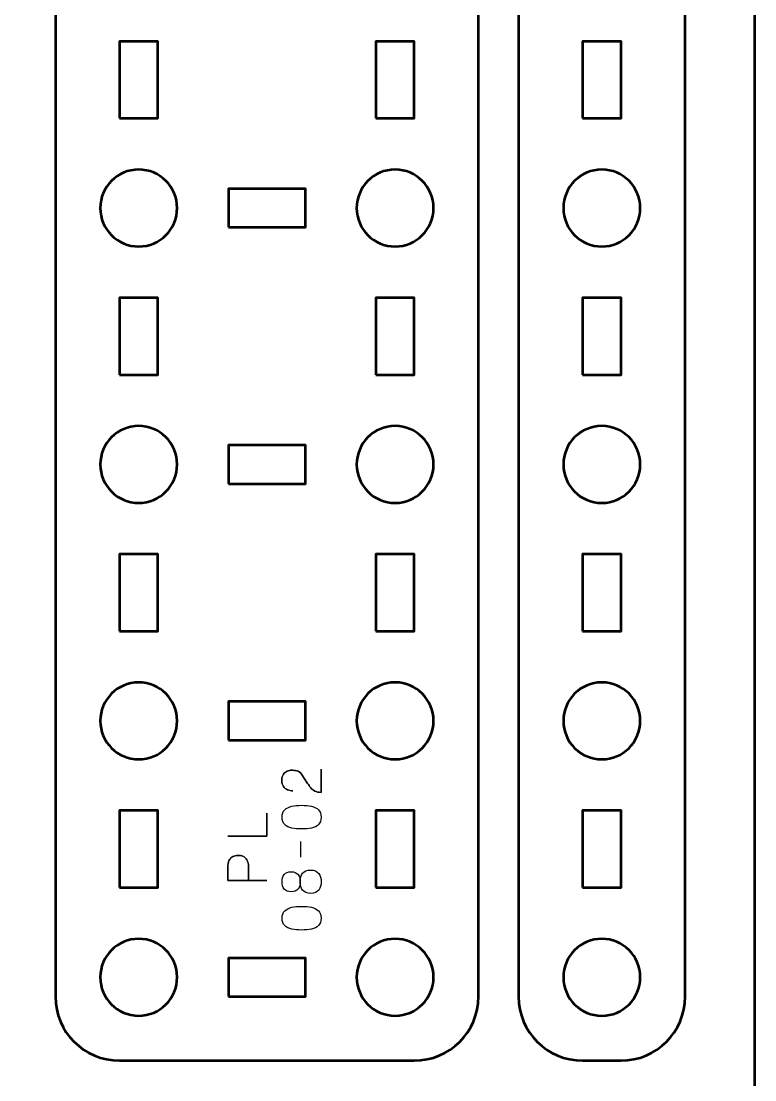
# Model space of a CAD drawing. Header units: centimetres. Extents: x -21 to 0, y -29.7 to 0.
# Drawn here: x -5.72 to 0, y -15.75 to -7.49 of the extents above; entities that cross this region are included whole.
import ezdxf

# ---------------------------------------------------------------- set-up
doc = ezdxf.new("R2010")
doc.units = ezdxf.units.CM
doc.header["$MEASUREMENT"] = 0
doc.layers.add('Layer 1', color=7, linetype='Continuous')

msp = doc.modelspace()

# ---------------------------------------------------------------- linework, layer by layer
at = {"layer": 'Layer 1', "color": 22, "lineweight": 53}
msp.add_open_spline([(-21.00003, -29.19996), (-21.00003, -29.19996), (-21.00003, -0.49992), (-21.00003, -0.49992), (-21.00003, -0.49992), (-21.00003, -0.22295), (-20.77694, 0.00004), (-20.49994, 0.00004), (-20.49994, 0.00004), (-20.49994, 0.00004), (-0.50008, 0.00004), (-0.50008, 0.00004), (-0.50008, 0.00004), (-0.22294, 0.00004), (0.00002, -0.22295), (0.00002, -0.49992), (0.00002, -0.49992), (0.00002, -0.49992), (0.00002, -29.19996), (0.00002, -29.19996), (0.00002, -29.19996), (0.00002, -29.47696), (-0.22294, -29.70005), (-0.50008, -29.70005), (-0.50008, -29.70005), (-0.50008, -29.70005), (-20.49994, -29.70005), (-20.49994, -29.70005), (-20.49994, -29.70005), (-20.77694, -29.70005), (-21.00003, -29.47696), (-21.00003, -29.19996)], degree=3, knots=[0, 0, 0, 0, 0.125, 0.125, 0.125, 0.125, 0.25, 0.25, 0.25, 0.25, 0.375, 0.375, 0.375, 0.375, 0.5, 0.5, 0.5, 0.5, 0.625, 0.625, 0.625, 0.625, 0.75, 0.75, 0.75, 0.75, 0.875, 0.875, 0.875, 0.875, 1, 1, 1, 1], dxfattribs=at)
at = {"layer": 'Layer 1', "color": 2, "lineweight": 53}
for points in [[(-5.45626, -15.09991), (-5.45626, -15.09991), (-5.45626, -0.80007), (-5.45626, -0.80007), (-5.45626, -0.80007), (-5.45626, -0.52294), (-5.23316, -0.29998), (-4.95616, -0.29998), (-4.95616, -0.29998), (-4.95616, -0.29998), (-2.65624, -0.29998), (-2.65624, -0.29998), (-2.65624, -0.29998), (-2.37923, -0.29998), (-2.15628, -0.52294), (-2.15628, -0.80007), (-2.15628, -0.80007), (-2.15628, -0.80007), (-2.15628, -15.09991), (-2.15628, -15.09991), (-2.15628, -15.09991), (-2.15628, -15.37691), (-2.37923, -15.60001), (-2.65624, -15.60001), (-2.65624, -15.60001), (-2.65624, -15.60001), (-4.95616, -15.60001), (-4.95616, -15.60001), (-4.95616, -15.60001), (-5.23316, -15.60001), (-5.45626, -15.37691), (-5.45626, -15.09991)], [(-1.84375, -15.09994), (-1.84375, -15.09994), (-1.84375, -0.80006), (-1.84375, -0.80006), (-1.84375, -0.80006), (-1.84375, -0.52292), (-1.62066, -0.29996), (-1.34366, -0.29996), (-1.34366, -0.29996), (-1.34366, -0.29996), (-1.04365, -0.29996), (-1.04365, -0.29996), (-1.04365, -0.29996), (-0.76669, -0.29996), (-0.54373, -0.52292), (-0.54373, -0.80006), (-0.54373, -0.80006), (-0.54373, -0.80006), (-0.54373, -15.09994), (-0.54373, -15.09994), (-0.54373, -15.09994), (-0.54373, -15.37694), (-0.76669, -15.60004), (-1.04365, -15.60004), (-1.04365, -15.60004), (-1.04365, -15.60004), (-1.34366, -15.60004), (-1.34366, -15.60004), (-1.34366, -15.60004), (-1.62066, -15.60004), (-1.84375, -15.37694), (-1.84375, -15.09994)]]:
    msp.add_open_spline(points, degree=3, knots=[0, 0, 0, 0, 0.125, 0.125, 0.125, 0.125, 0.25, 0.25, 0.25, 0.25, 0.375, 0.375, 0.375, 0.375, 0.5, 0.5, 0.5, 0.5, 0.625, 0.625, 0.625, 0.625, 0.75, 0.75, 0.75, 0.75, 0.875, 0.875, 0.875, 0.875, 1, 1, 1, 1], dxfattribs=at)
at = {"layer": 'Layer 1', "lineweight": 53}
for points in [[(-4.95616, -8.24997), (-4.95616, -8.24997), (-4.95616, -7.64997), (-4.95616, -7.64997), (-4.95616, -7.64997), (-4.95616, -7.64997), (-4.65616, -7.64997), (-4.65616, -7.64997), (-4.65616, -7.64997), (-4.65616, -7.64997), (-4.65616, -8.24997), (-4.65616, -8.24997), (-4.65616, -8.24997), (-4.65616, -8.24997), (-4.95616, -8.24997), (-4.95616, -8.24997)], [(-2.95624, -8.24997), (-2.95624, -8.24997), (-2.95624, -7.64997), (-2.95624, -7.64997), (-2.95624, -7.64997), (-2.95624, -7.64997), (-2.65624, -7.64997), (-2.65624, -7.64997), (-2.65624, -7.64997), (-2.65624, -7.64997), (-2.65624, -8.24997), (-2.65624, -8.24997), (-2.65624, -8.24997), (-2.65624, -8.24997), (-2.95624, -8.24997), (-2.95624, -8.24997)], [(-1.34366, -8.24998), (-1.34366, -8.24998), (-1.34366, -7.64998), (-1.34366, -7.64998), (-1.34366, -7.64998), (-1.34366, -7.64998), (-1.04365, -7.64998), (-1.04365, -7.64998), (-1.04365, -7.64998), (-1.04365, -7.64998), (-1.04365, -8.24998), (-1.04365, -8.24998), (-1.04365, -8.24998), (-1.04365, -8.24998), (-1.34366, -8.24998), (-1.34366, -8.24998)], [(-4.80623, -8.65002), (-4.64046, -8.65002), (-4.50623, -8.78426), (-4.50623, -8.95003), (-4.50623, -8.95003), (-4.50623, -9.11569), (-4.64046, -9.25003), (-4.80623, -9.25003), (-4.80623, -9.25003), (-4.97189, -9.25003), (-5.10623, -9.11569), (-5.10623, -8.95003), (-5.10623, -8.95003), (-5.10623, -8.78426), (-4.97189, -8.65002), (-4.80623, -8.65002)], [(-2.80617, -8.65002), (-2.64054, -8.65002), (-2.50616, -8.78426), (-2.50616, -8.95003), (-2.50616, -8.95003), (-2.50616, -9.11569), (-2.64054, -9.25003), (-2.80617, -9.25003), (-2.80617, -9.25003), (-2.97194, -9.25003), (-3.10617, -9.11569), (-3.10617, -8.95003), (-3.10617, -8.95003), (-3.10617, -8.78426), (-2.97194, -8.65002), (-2.80617, -8.65002)], [(-1.19373, -8.65003), (-1.02795, -8.65003), (-0.89372, -8.78427), (-0.89372, -8.95004), (-0.89372, -8.95004), (-0.89372, -9.1157), (-1.02795, -9.25004), (-1.19373, -9.25004), (-1.19373, -9.25004), (-1.35939, -9.25004), (-1.49373, -9.1157), (-1.49373, -8.95004), (-1.49373, -8.95004), (-1.49373, -8.78427), (-1.35939, -8.65003), (-1.19373, -8.65003)], [(-4.10621, -9.09996), (-4.10621, -9.09996), (-4.10621, -8.79995), (-4.10621, -8.79995), (-4.10621, -8.79995), (-4.10621, -8.79995), (-3.50622, -8.79995), (-3.50622, -8.79995), (-3.50622, -8.79995), (-3.50622, -8.79995), (-3.50622, -9.09996), (-3.50622, -9.09996), (-3.50622, -9.09996), (-3.50622, -9.09996), (-4.10621, -9.09996), (-4.10621, -9.09996)], [(-4.95616, -10.24994), (-4.95616, -10.24994), (-4.95616, -9.64994), (-4.95616, -9.64994), (-4.95616, -9.64994), (-4.95616, -9.64994), (-4.65616, -9.64994), (-4.65616, -9.64994), (-4.65616, -9.64994), (-4.65616, -9.64994), (-4.65616, -10.24994), (-4.65616, -10.24994), (-4.65616, -10.24994), (-4.65616, -10.24994), (-4.95616, -10.24994), (-4.95616, -10.24994)], [(-2.95624, -10.24994), (-2.95624, -10.24994), (-2.95624, -9.64994), (-2.95624, -9.64994), (-2.95624, -9.64994), (-2.95624, -9.64994), (-2.65624, -9.64994), (-2.65624, -9.64994), (-2.65624, -9.64994), (-2.65624, -9.64994), (-2.65624, -10.24994), (-2.65624, -10.24994), (-2.65624, -10.24994), (-2.65624, -10.24994), (-2.95624, -10.24994), (-2.95624, -10.24994)], [(-1.34366, -10.24995), (-1.34366, -10.24995), (-1.34366, -9.64995), (-1.34366, -9.64995), (-1.34366, -9.64995), (-1.34366, -9.64995), (-1.04365, -9.64995), (-1.04365, -9.64995), (-1.04365, -9.64995), (-1.04365, -9.64995), (-1.04365, -10.24995), (-1.04365, -10.24995), (-1.04365, -10.24995), (-1.04365, -10.24995), (-1.34366, -10.24995), (-1.34366, -10.24995)], [(-4.80623, -10.64999), (-4.64046, -10.64999), (-4.50623, -10.78432), (-4.50623, -10.94998), (-4.50623, -10.94998), (-4.50623, -11.11561), (-4.64046, -11.24999), (-4.80623, -11.24999), (-4.80623, -11.24999), (-4.97189, -11.24999), (-5.10623, -11.11561), (-5.10623, -10.94998), (-5.10623, -10.94998), (-5.10623, -10.78432), (-4.97189, -10.64999), (-4.80623, -10.64999)], [(-2.80617, -10.64999), (-2.64054, -10.64999), (-2.50616, -10.78432), (-2.50616, -10.94998), (-2.50616, -10.94998), (-2.50616, -11.11561), (-2.64054, -11.24999), (-2.80617, -11.24999), (-2.80617, -11.24999), (-2.97194, -11.24999), (-3.10617, -11.11561), (-3.10617, -10.94998), (-3.10617, -10.94998), (-3.10617, -10.78432), (-2.97194, -10.64999), (-2.80617, -10.64999)], [(-1.19373, -10.65), (-1.02795, -10.65), (-0.89372, -10.78434), (-0.89372, -10.95), (-0.89372, -10.95), (-0.89372, -11.11563), (-1.02795, -11.25001), (-1.19373, -11.25001), (-1.19373, -11.25001), (-1.35939, -11.25001), (-1.49373, -11.11563), (-1.49373, -10.95), (-1.49373, -10.95), (-1.49373, -10.78434), (-1.35939, -10.65), (-1.19373, -10.65)], [(-4.10621, -11.10006), (-4.10621, -11.10006), (-4.10621, -10.80005), (-4.10621, -10.80005), (-4.10621, -10.80005), (-4.10621, -10.80005), (-3.50622, -10.80005), (-3.50622, -10.80005), (-3.50622, -10.80005), (-3.50622, -10.80005), (-3.50622, -11.10006), (-3.50622, -11.10006), (-3.50622, -11.10006), (-3.50622, -11.10006), (-4.10621, -11.10006), (-4.10621, -11.10006)], [(-4.95616, -12.25001), (-4.95616, -12.25001), (-4.95616, -11.65), (-4.95616, -11.65), (-4.95616, -11.65), (-4.95616, -11.65), (-4.65616, -11.65), (-4.65616, -11.65), (-4.65616, -11.65), (-4.65616, -11.65), (-4.65616, -12.25001), (-4.65616, -12.25001), (-4.65616, -12.25001), (-4.65616, -12.25001), (-4.95616, -12.25001), (-4.95616, -12.25001)], [(-2.95624, -12.25001), (-2.95624, -12.25001), (-2.95624, -11.65), (-2.95624, -11.65), (-2.95624, -11.65), (-2.95624, -11.65), (-2.65624, -11.65), (-2.65624, -11.65), (-2.65624, -11.65), (-2.65624, -11.65), (-2.65624, -12.25001), (-2.65624, -12.25001), (-2.65624, -12.25001), (-2.65624, -12.25001), (-2.95624, -12.25001), (-2.95624, -12.25001)], [(-1.34366, -12.25003), (-1.34366, -12.25003), (-1.34366, -11.65002), (-1.34366, -11.65002), (-1.34366, -11.65002), (-1.34366, -11.65002), (-1.04365, -11.65002), (-1.04365, -11.65002), (-1.04365, -11.65002), (-1.04365, -11.65002), (-1.04365, -12.25003), (-1.04365, -12.25003), (-1.04365, -12.25003), (-1.04365, -12.25003), (-1.34366, -12.25003), (-1.34366, -12.25003)], [(-4.80623, -12.64991), (-4.64046, -12.64991), (-4.50623, -12.78429), (-4.50623, -12.94992), (-4.50623, -12.94992), (-4.50623, -13.11569), (-4.64046, -13.24992), (-4.80623, -13.24992), (-4.80623, -13.24992), (-4.97189, -13.24992), (-5.10623, -13.11569), (-5.10623, -12.94992), (-5.10623, -12.94992), (-5.10623, -12.78429), (-4.97189, -12.64991), (-4.80623, -12.64991)], [(-2.80617, -12.64991), (-2.64054, -12.64991), (-2.50616, -12.78429), (-2.50616, -12.94992), (-2.50616, -12.94992), (-2.50616, -13.11569), (-2.64054, -13.24992), (-2.80617, -13.24992), (-2.80617, -13.24992), (-2.97194, -13.24992), (-3.10617, -13.11569), (-3.10617, -12.94992), (-3.10617, -12.94992), (-3.10617, -12.78429), (-2.97194, -12.64991), (-2.80617, -12.64991)], [(-1.19373, -12.64993), (-1.02795, -12.64993), (-0.89372, -12.78431), (-0.89372, -12.94994), (-0.89372, -12.94994), (-0.89372, -13.11571), (-1.02795, -13.24994), (-1.19373, -13.24994), (-1.19373, -13.24994), (-1.35939, -13.24994), (-1.49373, -13.11571), (-1.49373, -12.94994), (-1.49373, -12.94994), (-1.49373, -12.78431), (-1.35939, -12.64993), (-1.19373, -12.64993)], [(-4.10621, -13.09999), (-4.10621, -13.09999), (-4.10621, -12.79999), (-4.10621, -12.79999), (-4.10621, -12.79999), (-4.10621, -12.79999), (-3.50622, -12.79999), (-3.50622, -12.79999), (-3.50622, -12.79999), (-3.50622, -12.79999), (-3.50622, -13.09999), (-3.50622, -13.09999), (-3.50622, -13.09999), (-3.50622, -13.09999), (-4.10621, -13.09999), (-4.10621, -13.09999)], [(-4.95616, -14.24996), (-4.95616, -14.24996), (-4.95616, -13.64997), (-4.95616, -13.64997), (-4.95616, -13.64997), (-4.95616, -13.64997), (-4.65616, -13.64997), (-4.65616, -13.64997), (-4.65616, -13.64997), (-4.65616, -13.64997), (-4.65616, -14.24996), (-4.65616, -14.24996), (-4.65616, -14.24996), (-4.65616, -14.24996), (-4.95616, -14.24996), (-4.95616, -14.24996)], [(-2.95624, -14.24996), (-2.95624, -14.24996), (-2.95624, -13.64997), (-2.95624, -13.64997), (-2.95624, -13.64997), (-2.95624, -13.64997), (-2.65624, -13.64997), (-2.65624, -13.64997), (-2.65624, -13.64997), (-2.65624, -13.64997), (-2.65624, -14.24996), (-2.65624, -14.24996), (-2.65624, -14.24996), (-2.65624, -14.24996), (-2.95624, -14.24996), (-2.95624, -14.24996)], [(-1.34366, -14.24999), (-1.34366, -14.24999), (-1.34366, -13.64999), (-1.34366, -13.64999), (-1.34366, -13.64999), (-1.34366, -13.64999), (-1.04365, -13.64999), (-1.04365, -13.64999), (-1.04365, -13.64999), (-1.04365, -13.64999), (-1.04365, -14.24999), (-1.04365, -14.24999), (-1.04365, -14.24999), (-1.04365, -14.24999), (-1.34366, -14.24999), (-1.34366, -14.24999)], [(-4.80623, -14.64998), (-4.64046, -14.64998), (-4.50623, -14.78421), (-4.50623, -14.94998), (-4.50623, -14.94998), (-4.50623, -15.11564), (-4.64046, -15.24998), (-4.80623, -15.24998), (-4.80623, -15.24998), (-4.97189, -15.24998), (-5.10623, -15.11564), (-5.10623, -14.94998), (-5.10623, -14.94998), (-5.10623, -14.78421), (-4.97189, -14.64998), (-4.80623, -14.64998)], [(-2.80617, -14.64998), (-2.64054, -14.64998), (-2.50616, -14.78421), (-2.50616, -14.94998), (-2.50616, -14.94998), (-2.50616, -15.11564), (-2.64054, -15.24998), (-2.80617, -15.24998), (-2.80617, -15.24998), (-2.97194, -15.24998), (-3.10617, -15.11564), (-3.10617, -14.94998), (-3.10617, -14.94998), (-3.10617, -14.78421), (-2.97194, -14.64998), (-2.80617, -14.64998)], [(-1.19373, -14.65001), (-1.02795, -14.65001), (-0.89372, -14.78424), (-0.89372, -14.95001), (-0.89372, -14.95001), (-0.89372, -15.11567), (-1.02795, -15.25001), (-1.19373, -15.25001), (-1.19373, -15.25001), (-1.35939, -15.25001), (-1.49373, -15.11567), (-1.49373, -14.95001), (-1.49373, -14.95001), (-1.49373, -14.78424), (-1.35939, -14.65001), (-1.19373, -14.65001)], [(-4.10621, -15.09991), (-4.10621, -15.09991), (-4.10621, -14.79991), (-4.10621, -14.79991), (-4.10621, -14.79991), (-4.10621, -14.79991), (-3.50622, -14.79991), (-3.50622, -14.79991), (-3.50622, -14.79991), (-3.50622, -14.79991), (-3.50622, -15.09991), (-3.50622, -15.09991), (-3.50622, -15.09991), (-3.50622, -15.09991), (-4.10621, -15.09991), (-4.10621, -15.09991)]]:
    msp.add_open_spline(points, degree=3, knots=[0, 0, 0, 0, 0.25, 0.25, 0.25, 0.25, 0.5, 0.5, 0.5, 0.5, 0.75, 0.75, 0.75, 0.75, 1, 1, 1, 1], dxfattribs=at)
at = {"layer": 'Layer 1', "color": 40, "lineweight": 30}
for points, knots in [([(-3.38289, -13.32654), (-3.38289, -13.32654), (-3.38289, -13.50815), (-3.38289, -13.50815), (-3.38289, -13.50815), (-3.40314, -13.50762), (-3.41954, -13.50388), (-3.43235, -13.49715), (-3.43235, -13.49715), (-3.44501, -13.49051), (-3.45563, -13.48198), (-3.46417, -13.4715), (-3.46417, -13.4715), (-3.47246, -13.46116), (-3.48057, -13.44987), (-3.4883, -13.43746), (-3.4883, -13.43746), (-3.4883, -13.43746), (-3.53652, -13.36514), (-3.53652, -13.36514), (-3.53652, -13.36514), (-3.547, -13.35078), (-3.55928, -13.3421), (-3.57303, -13.33907), (-3.57303, -13.33907), (-3.58683, -13.33617), (-3.60087, -13.33494), (-3.61537, -13.3355), (-3.61537, -13.3355), (-3.62514, -13.33536), (-3.6359, -13.33769), (-3.64761, -13.34238), (-3.64761, -13.34238), (-3.65904, -13.34721), (-3.66895, -13.35519), (-3.67749, -13.36651), (-3.67749, -13.36651), (-3.68578, -13.37794), (-3.69019, -13.3935), (-3.69058, -13.41336), (-3.69058, -13.41336), (-3.69019, -13.43347), (-3.68578, -13.44973), (-3.67735, -13.46187), (-3.67735, -13.46187), (-3.66881, -13.47411), (-3.65795, -13.48293), (-3.64482, -13.48833), (-3.64482, -13.48833), (-3.63149, -13.49383), (-3.6177, -13.49644), (-3.60351, -13.4963), (-3.60351, -13.4963), (-3.6177, -13.49644), (-3.63149, -13.49383), (-3.64482, -13.48833), (-3.64482, -13.48833), (-3.65795, -13.48293), (-3.66881, -13.47411), (-3.67735, -13.46187), (-3.67735, -13.46187), (-3.68578, -13.44973), (-3.69019, -13.43347), (-3.69058, -13.41336), (-3.69058, -13.41336), (-3.69019, -13.3935), (-3.68578, -13.37794), (-3.67749, -13.36651), (-3.67749, -13.36651), (-3.66895, -13.35519), (-3.65904, -13.34721), (-3.64761, -13.34238), (-3.64761, -13.34238), (-3.6359, -13.33769), (-3.62514, -13.33536), (-3.61537, -13.3355), (-3.61537, -13.3355), (-3.60087, -13.33494), (-3.58683, -13.33617), (-3.57303, -13.33907), (-3.57303, -13.33907), (-3.55928, -13.3421), (-3.547, -13.35078), (-3.53652, -13.36514), (-3.53652, -13.36514), (-3.53652, -13.36514), (-3.4883, -13.43746), (-3.4883, -13.43746), (-3.4883, -13.43746), (-3.48057, -13.44987), (-3.47246, -13.46116), (-3.46417, -13.4715), (-3.46417, -13.4715), (-3.45563, -13.48198), (-3.44501, -13.49051), (-3.43235, -13.49715), (-3.43235, -13.49715), (-3.41954, -13.50388), (-3.40314, -13.50762), (-3.38289, -13.50815), (-3.38289, -13.50815), (-3.38289, -13.50815), (-3.38289, -13.32654), (-3.38289, -13.32654)], [0, 0, 0, 0, 0.0384615, 0.0384615, 0.0384615, 0.0384615, 0.0769231, 0.0769231, 0.0769231, 0.0769231, 0.1153846, 0.1153846, 0.1153846, 0.1153846, 0.1538462, 0.1538462, 0.1538462, 0.1538462, 0.1923077, 0.1923077, 0.1923077, 0.1923077, 0.2307692, 0.2307692, 0.2307692, 0.2307692, 0.2692308, 0.2692308, 0.2692308, 0.2692308, 0.3076923, 0.3076923, 0.3076923, 0.3076923, 0.3461538, 0.3461538, 0.3461538, 0.3461538, 0.3846154, 0.3846154, 0.3846154, 0.3846154, 0.4230769, 0.4230769, 0.4230769, 0.4230769, 0.4615385, 0.4615385, 0.4615385, 0.4615385, 0.5, 0.5, 0.5, 0.5, 0.5384615, 0.5384615, 0.5384615, 0.5384615, 0.5769231, 0.5769231, 0.5769231, 0.5769231, 0.6153846, 0.6153846, 0.6153846, 0.6153846, 0.6538462, 0.6538462, 0.6538462, 0.6538462, 0.6923077, 0.6923077, 0.6923077, 0.6923077, 0.7307692, 0.7307692, 0.7307692, 0.7307692, 0.7692308, 0.7692308, 0.7692308, 0.7692308, 0.8076923, 0.8076923, 0.8076923, 0.8076923, 0.8461538, 0.8461538, 0.8461538, 0.8461538, 0.8846154, 0.8846154, 0.8846154, 0.8846154, 0.9230769, 0.9230769, 0.9230769, 0.9230769, 0.9615385, 0.9615385, 0.9615385, 0.9615385, 1, 1, 1, 1]), ([(-3.38289, -13.70123), (-3.38313, -13.67671), (-3.39005, -13.65769), (-3.40356, -13.64418), (-3.40356, -13.64418), (-3.41704, -13.63081), (-3.43524, -13.62143), (-3.45824, -13.61621), (-3.45824, -13.61621), (-3.48114, -13.61109), (-3.50675, -13.60862), (-3.53529, -13.60891), (-3.53529, -13.60891), (-3.5634, -13.60862), (-3.58902, -13.61109), (-3.61205, -13.61621), (-3.61205, -13.61621), (-3.63477, -13.62143), (-3.65297, -13.63081), (-3.66677, -13.64418), (-3.66677, -13.64418), (-3.68024, -13.65769), (-3.6873, -13.67671), (-3.68769, -13.70123), (-3.68769, -13.70123), (-3.6873, -13.72589), (-3.68024, -13.7449), (-3.66677, -13.75827), (-3.66677, -13.75827), (-3.65297, -13.77178), (-3.63477, -13.78103), (-3.61205, -13.78611), (-3.61205, -13.78611), (-3.58902, -13.79136), (-3.5634, -13.79383), (-3.53529, -13.79341), (-3.53529, -13.79341), (-3.50675, -13.79383), (-3.48114, -13.79136), (-3.45824, -13.78611), (-3.45824, -13.78611), (-3.43524, -13.78103), (-3.41704, -13.77178), (-3.40356, -13.75827), (-3.40356, -13.75827), (-3.39005, -13.7449), (-3.38313, -13.72589), (-3.38289, -13.70123)], [0, 0, 0, 0, 0.0833333, 0.0833333, 0.0833333, 0.0833333, 0.1666667, 0.1666667, 0.1666667, 0.1666667, 0.25, 0.25, 0.25, 0.25, 0.3333333, 0.3333333, 0.3333333, 0.3333333, 0.4166667, 0.4166667, 0.4166667, 0.4166667, 0.5, 0.5, 0.5, 0.5, 0.5833333, 0.5833333, 0.5833333, 0.5833333, 0.6666667, 0.6666667, 0.6666667, 0.6666667, 0.75, 0.75, 0.75, 0.75, 0.8333333, 0.8333333, 0.8333333, 0.8333333, 0.9166667, 0.9166667, 0.9166667, 0.9166667, 1, 1, 1, 1]), ([(-3.38289, -13.70123), (-3.38313, -13.67671), (-3.39005, -13.65769), (-3.40356, -13.64418), (-3.40356, -13.64418), (-3.41704, -13.63081), (-3.43524, -13.62143), (-3.45824, -13.61621), (-3.45824, -13.61621), (-3.48114, -13.61109), (-3.50675, -13.60862), (-3.53529, -13.60891), (-3.53529, -13.60891), (-3.5634, -13.60862), (-3.58902, -13.61109), (-3.61205, -13.61621), (-3.61205, -13.61621), (-3.63477, -13.62143), (-3.65297, -13.63081), (-3.66677, -13.64418), (-3.66677, -13.64418), (-3.68024, -13.65769), (-3.6873, -13.67671), (-3.68769, -13.70123), (-3.68769, -13.70123), (-3.6873, -13.72589), (-3.68024, -13.7449), (-3.66677, -13.75827), (-3.66677, -13.75827), (-3.65297, -13.77178), (-3.63477, -13.78103), (-3.61205, -13.78611), (-3.61205, -13.78611), (-3.58902, -13.79136), (-3.5634, -13.79383), (-3.53529, -13.79341), (-3.53529, -13.79341), (-3.50675, -13.79383), (-3.48114, -13.79136), (-3.45824, -13.78611), (-3.45824, -13.78611), (-3.43524, -13.78103), (-3.41704, -13.77178), (-3.40356, -13.75827), (-3.40356, -13.75827), (-3.39005, -13.7449), (-3.38313, -13.72589), (-3.38289, -13.70123)], [0, 0, 0, 0, 0.0833333, 0.0833333, 0.0833333, 0.0833333, 0.1666667, 0.1666667, 0.1666667, 0.1666667, 0.25, 0.25, 0.25, 0.25, 0.3333333, 0.3333333, 0.3333333, 0.3333333, 0.4166667, 0.4166667, 0.4166667, 0.4166667, 0.5, 0.5, 0.5, 0.5, 0.5833333, 0.5833333, 0.5833333, 0.5833333, 0.6666667, 0.6666667, 0.6666667, 0.6666667, 0.75, 0.75, 0.75, 0.75, 0.8333333, 0.8333333, 0.8333333, 0.8333333, 0.9166667, 0.9166667, 0.9166667, 0.9166667, 1, 1, 1, 1]), ([(-3.80622, -13.66994), (-3.80622, -13.66994), (-3.80622, -13.84812), (-3.80622, -13.84812), (-3.80622, -13.84812), (-3.80622, -13.84812), (-4.11143, -13.84812), (-4.11143, -13.84812), (-4.11143, -13.84812), (-4.11143, -13.84812), (-3.80622, -13.84812), (-3.80622, -13.84812), (-3.80622, -13.84812), (-3.80622, -13.84812), (-3.80622, -13.66994), (-3.80622, -13.66994)], [0, 0, 0, 0, 0.25, 0.25, 0.25, 0.25, 0.5, 0.5, 0.5, 0.5, 0.75, 0.75, 0.75, 0.75, 1, 1, 1, 1]), ([(-3.80622, -14.19454), (-3.80622, -14.19454), (-4.11143, -14.19454), (-4.11143, -14.19454), (-4.11143, -14.19454), (-4.11143, -14.19454), (-4.11143, -14.09725), (-4.11143, -14.09725), (-4.11143, -14.09725), (-4.11115, -14.07163), (-4.10745, -14.05163), (-4.10029, -14.03745), (-4.10029, -14.03745), (-4.09298, -14.02355), (-4.08346, -14.01374), (-4.07161, -14.0081), (-4.07161, -14.0081), (-4.05975, -14.0026), (-4.04695, -13.99956), (-4.03315, -13.999), (-4.03315, -13.999), (-4.01911, -13.99833), (-4.00574, -14.00066), (-3.99308, -14.00616), (-3.99308, -14.00616), (-3.98038, -14.0117), (-3.9699, -14.02119), (-3.96179, -14.03442), (-3.96179, -14.03442), (-3.95364, -14.04793), (-3.94951, -14.06613), (-3.94923, -14.08927), (-3.94923, -14.08927), (-3.94923, -14.08927), (-3.94923, -14.19454), (-3.94923, -14.19454), (-3.94923, -14.19454), (-3.94923, -14.19454), (-3.94923, -14.08927), (-3.94923, -14.08927), (-3.94923, -14.08927), (-3.94951, -14.06652), (-3.95364, -14.04849), (-3.96179, -14.03498), (-3.96179, -14.03498), (-3.9699, -14.02161), (-3.98038, -14.01208), (-3.99308, -14.00644), (-3.99308, -14.00644), (-4.00574, -14.00094), (-4.01911, -13.99847), (-4.03315, -13.999), (-4.03315, -13.999), (-4.04695, -13.99956), (-4.05975, -14.0026), (-4.07161, -14.00824), (-4.07161, -14.00824), (-4.08346, -14.01403), (-4.09298, -14.02394), (-4.10029, -14.03787), (-4.10029, -14.03787), (-4.10745, -14.05205), (-4.11115, -14.07192), (-4.11143, -14.09725), (-4.11143, -14.09725), (-4.11143, -14.09725), (-4.11143, -14.19454), (-4.11143, -14.19454), (-4.11143, -14.19454), (-4.11143, -14.19454), (-3.80622, -14.19454), (-3.80622, -14.19454)], [0, 0, 0, 0, 0.0555556, 0.0555556, 0.0555556, 0.0555556, 0.1111111, 0.1111111, 0.1111111, 0.1111111, 0.1666667, 0.1666667, 0.1666667, 0.1666667, 0.2222222, 0.2222222, 0.2222222, 0.2222222, 0.2777778, 0.2777778, 0.2777778, 0.2777778, 0.3333333, 0.3333333, 0.3333333, 0.3333333, 0.3888889, 0.3888889, 0.3888889, 0.3888889, 0.4444444, 0.4444444, 0.4444444, 0.4444444, 0.5, 0.5, 0.5, 0.5, 0.5555556, 0.5555556, 0.5555556, 0.5555556, 0.6111111, 0.6111111, 0.6111111, 0.6111111, 0.6666667, 0.6666667, 0.6666667, 0.6666667, 0.7222222, 0.7222222, 0.7222222, 0.7222222, 0.7777778, 0.7777778, 0.7777778, 0.7777778, 0.8333333, 0.8333333, 0.8333333, 0.8333333, 0.8888889, 0.8888889, 0.8888889, 0.8888889, 0.9444444, 0.9444444, 0.9444444, 0.9444444, 1, 1, 1, 1]), ([(-3.38289, -14.20516), (-3.38275, -14.17941), (-3.38906, -14.15775), (-3.40204, -14.14053), (-3.40204, -14.14053), (-3.41499, -14.12332), (-3.43594, -14.11436), (-3.46501, -14.11365), (-3.46501, -14.11365), (-3.4938, -14.11407), (-3.51476, -14.12247), (-3.5277, -14.13873), (-3.5277, -14.13873), (-3.54051, -14.15514), (-3.54686, -14.17733), (-3.54672, -14.20516), (-3.54672, -14.20516), (-3.54686, -14.23314), (-3.54051, -14.25518), (-3.5277, -14.27131), (-3.5277, -14.27131), (-3.51476, -14.28757), (-3.4938, -14.29582), (-3.46501, -14.29611), (-3.46501, -14.29611), (-3.43594, -14.29558), (-3.41499, -14.28662), (-3.40204, -14.26937), (-3.40204, -14.26937), (-3.38906, -14.25229), (-3.38275, -14.23095), (-3.38289, -14.20516)], [0, 0, 0, 0, 0.125, 0.125, 0.125, 0.125, 0.25, 0.25, 0.25, 0.25, 0.375, 0.375, 0.375, 0.375, 0.5, 0.5, 0.5, 0.5, 0.625, 0.625, 0.625, 0.625, 0.75, 0.75, 0.75, 0.75, 0.875, 0.875, 0.875, 0.875, 1, 1, 1, 1]), ([(-3.38289, -14.20516), (-3.38275, -14.17941), (-3.38906, -14.15775), (-3.40204, -14.14053), (-3.40204, -14.14053), (-3.41499, -14.12332), (-3.43594, -14.11436), (-3.46501, -14.11365), (-3.46501, -14.11365), (-3.4938, -14.11407), (-3.51476, -14.12247), (-3.5277, -14.13873), (-3.5277, -14.13873), (-3.54051, -14.15514), (-3.54686, -14.17733), (-3.54672, -14.20516), (-3.54672, -14.20516), (-3.54686, -14.23314), (-3.54051, -14.25518), (-3.5277, -14.27131), (-3.5277, -14.27131), (-3.51476, -14.28757), (-3.4938, -14.29582), (-3.46501, -14.29611), (-3.46501, -14.29611), (-3.43594, -14.29558), (-3.41499, -14.28662), (-3.40204, -14.26937), (-3.40204, -14.26937), (-3.38906, -14.25229), (-3.38275, -14.23095), (-3.38289, -14.20516)], [0, 0, 0, 0, 0.125, 0.125, 0.125, 0.125, 0.25, 0.25, 0.25, 0.25, 0.375, 0.375, 0.375, 0.375, 0.5, 0.5, 0.5, 0.5, 0.625, 0.625, 0.625, 0.625, 0.75, 0.75, 0.75, 0.75, 0.875, 0.875, 0.875, 0.875, 1, 1, 1, 1]), ([(-3.54672, -14.20516), (-3.54629, -14.18311), (-3.55169, -14.16452), (-3.5627, -14.14963), (-3.5627, -14.14963), (-3.57374, -14.13475), (-3.5918, -14.12702), (-3.61699, -14.12635), (-3.61699, -14.12635), (-3.64207, -14.12688), (-3.66028, -14.13432), (-3.67157, -14.14879), (-3.67157, -14.14879), (-3.68275, -14.16329), (-3.68811, -14.18216), (-3.68769, -14.20516), (-3.68769, -14.20516), (-3.6874, -14.2283), (-3.6819, -14.24707), (-3.67104, -14.26153), (-3.67104, -14.26153), (-3.65999, -14.276), (-3.64193, -14.28344), (-3.61699, -14.28386), (-3.61699, -14.28386), (-3.5918, -14.28344), (-3.57374, -14.27572), (-3.5627, -14.26069), (-3.5627, -14.26069), (-3.55169, -14.24594), (-3.54629, -14.22749), (-3.54672, -14.20516)], [0, 0, 0, 0, 0.125, 0.125, 0.125, 0.125, 0.25, 0.25, 0.25, 0.25, 0.375, 0.375, 0.375, 0.375, 0.5, 0.5, 0.5, 0.5, 0.625, 0.625, 0.625, 0.625, 0.75, 0.75, 0.75, 0.75, 0.875, 0.875, 0.875, 0.875, 1, 1, 1, 1]), ([(-3.54672, -14.20516), (-3.54629, -14.18311), (-3.55169, -14.16452), (-3.5627, -14.14963), (-3.5627, -14.14963), (-3.57374, -14.13475), (-3.5918, -14.12702), (-3.61699, -14.12635), (-3.61699, -14.12635), (-3.64207, -14.12688), (-3.66028, -14.13432), (-3.67157, -14.14879), (-3.67157, -14.14879), (-3.68275, -14.16329), (-3.68811, -14.18216), (-3.68769, -14.20516), (-3.68769, -14.20516), (-3.6874, -14.2283), (-3.6819, -14.24707), (-3.67104, -14.26153), (-3.67104, -14.26153), (-3.65999, -14.276), (-3.64193, -14.28344), (-3.61699, -14.28386), (-3.61699, -14.28386), (-3.5918, -14.28344), (-3.57374, -14.27572), (-3.5627, -14.26069), (-3.5627, -14.26069), (-3.55169, -14.24594), (-3.54629, -14.22749), (-3.54672, -14.20516)], [0, 0, 0, 0, 0.125, 0.125, 0.125, 0.125, 0.25, 0.25, 0.25, 0.25, 0.375, 0.375, 0.375, 0.375, 0.5, 0.5, 0.5, 0.5, 0.625, 0.625, 0.625, 0.625, 0.75, 0.75, 0.75, 0.75, 0.875, 0.875, 0.875, 0.875, 1, 1, 1, 1]), ([(-3.38289, -14.48918), (-3.38313, -14.46466), (-3.39005, -14.44561), (-3.40356, -14.43214), (-3.40356, -14.43214), (-3.41704, -14.41877), (-3.43524, -14.40938), (-3.45824, -14.40416), (-3.45824, -14.40416), (-3.48114, -14.39905), (-3.50675, -14.39658), (-3.53529, -14.39686), (-3.53529, -14.39686), (-3.5634, -14.39658), (-3.58902, -14.39905), (-3.61205, -14.40416), (-3.61205, -14.40416), (-3.63477, -14.40938), (-3.65297, -14.41877), (-3.66677, -14.43214), (-3.66677, -14.43214), (-3.68024, -14.44561), (-3.6873, -14.46466), (-3.68769, -14.48918), (-3.68769, -14.48918), (-3.6873, -14.51384), (-3.68024, -14.53286), (-3.66677, -14.54623), (-3.66677, -14.54623), (-3.65297, -14.55974), (-3.63477, -14.56898), (-3.61205, -14.57406), (-3.61205, -14.57406), (-3.58902, -14.57932), (-3.5634, -14.58179), (-3.53529, -14.58136), (-3.53529, -14.58136), (-3.50675, -14.58179), (-3.48114, -14.57932), (-3.45824, -14.57406), (-3.45824, -14.57406), (-3.43524, -14.56898), (-3.41704, -14.55974), (-3.40356, -14.54623), (-3.40356, -14.54623), (-3.39005, -14.53286), (-3.38313, -14.51384), (-3.38289, -14.48918)], [0, 0, 0, 0, 0.0833333, 0.0833333, 0.0833333, 0.0833333, 0.1666667, 0.1666667, 0.1666667, 0.1666667, 0.25, 0.25, 0.25, 0.25, 0.3333333, 0.3333333, 0.3333333, 0.3333333, 0.4166667, 0.4166667, 0.4166667, 0.4166667, 0.5, 0.5, 0.5, 0.5, 0.5833333, 0.5833333, 0.5833333, 0.5833333, 0.6666667, 0.6666667, 0.6666667, 0.6666667, 0.75, 0.75, 0.75, 0.75, 0.8333333, 0.8333333, 0.8333333, 0.8333333, 0.9166667, 0.9166667, 0.9166667, 0.9166667, 1, 1, 1, 1]), ([(-3.38289, -14.48918), (-3.38313, -14.46466), (-3.39005, -14.44561), (-3.40356, -14.43214), (-3.40356, -14.43214), (-3.41704, -14.41877), (-3.43524, -14.40938), (-3.45824, -14.40416), (-3.45824, -14.40416), (-3.48114, -14.39905), (-3.50675, -14.39658), (-3.53529, -14.39686), (-3.53529, -14.39686), (-3.5634, -14.39658), (-3.58902, -14.39905), (-3.61205, -14.40416), (-3.61205, -14.40416), (-3.63477, -14.40938), (-3.65297, -14.41877), (-3.66677, -14.43214), (-3.66677, -14.43214), (-3.68024, -14.44561), (-3.6873, -14.46466), (-3.68769, -14.48918), (-3.68769, -14.48918), (-3.6873, -14.51384), (-3.68024, -14.53286), (-3.66677, -14.54623), (-3.66677, -14.54623), (-3.65297, -14.55974), (-3.63477, -14.56898), (-3.61205, -14.57406), (-3.61205, -14.57406), (-3.58902, -14.57932), (-3.5634, -14.58179), (-3.53529, -14.58136), (-3.53529, -14.58136), (-3.50675, -14.58179), (-3.48114, -14.57932), (-3.45824, -14.57406), (-3.45824, -14.57406), (-3.43524, -14.56898), (-3.41704, -14.55974), (-3.40356, -14.54623), (-3.40356, -14.54623), (-3.39005, -14.53286), (-3.38313, -14.51384), (-3.38289, -14.48918)], [0, 0, 0, 0, 0.0833333, 0.0833333, 0.0833333, 0.0833333, 0.1666667, 0.1666667, 0.1666667, 0.1666667, 0.25, 0.25, 0.25, 0.25, 0.3333333, 0.3333333, 0.3333333, 0.3333333, 0.4166667, 0.4166667, 0.4166667, 0.4166667, 0.5, 0.5, 0.5, 0.5, 0.5833333, 0.5833333, 0.5833333, 0.5833333, 0.6666667, 0.6666667, 0.6666667, 0.6666667, 0.75, 0.75, 0.75, 0.75, 0.8333333, 0.8333333, 0.8333333, 0.8333333, 0.9166667, 0.9166667, 0.9166667, 0.9166667, 1, 1, 1, 1])]:
    msp.add_open_spline(points, degree=3, knots=knots, dxfattribs=at)
msp.add_open_spline([(-3.54245, -14.01336), (-3.54245, -14.01336), (-3.54245, -13.89014), (-3.54245, -13.89014)], degree=3, dxfattribs=at)

doc.saveas('drawing.dxf')
